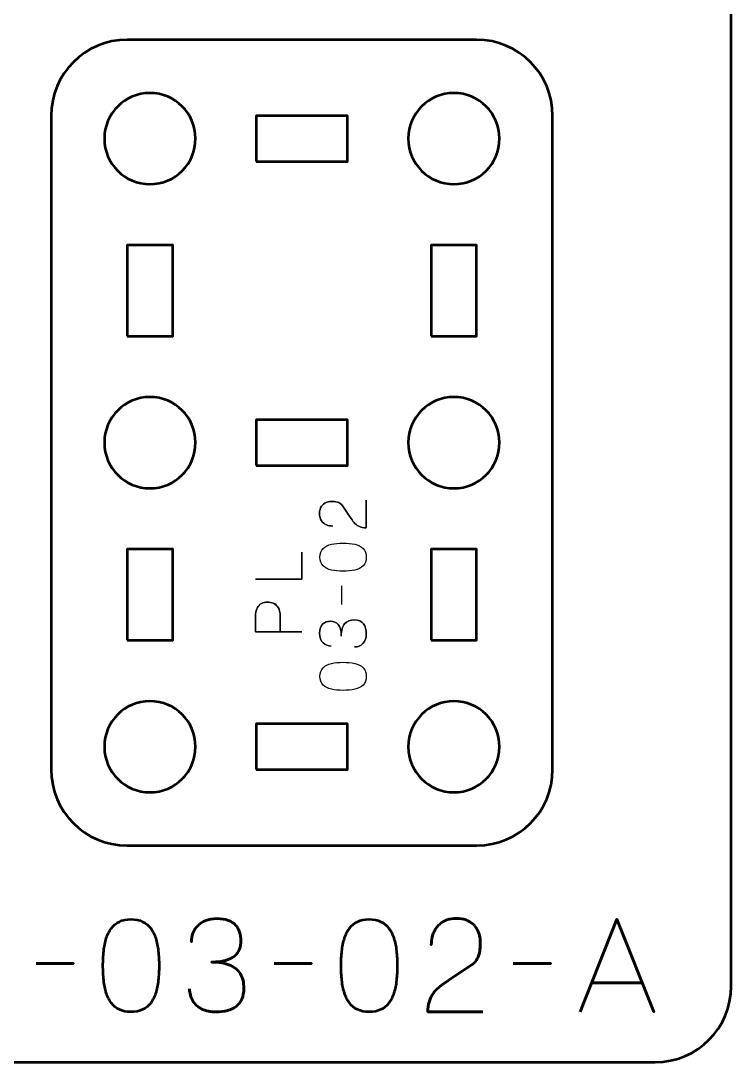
# Model space of a CAD drawing. Header units: centimetres. Extents: x -21 to 0, y -29.7 to 0.
# Drawn here: x -4.67 to 0, y -29.7 to -22.85 of the extents above; entities that cross this region are included whole.
import ezdxf

# ---------------------------------------------------------------- set-up
doc = ezdxf.new("R2010")
doc.units = ezdxf.units.CM
doc.header["$MEASUREMENT"] = 0
doc.layers.add('Layer 1', color=7, linetype='Continuous')

msp = doc.modelspace()

# ---------------------------------------------------------------- linework, layer by layer
at = {"layer": 'Layer 1', "color": 22, "lineweight": 53}
msp.add_open_spline([(-21, -29.19991), (-21, -29.19991), (-21, -0.49996), (-21, -0.49996), (-21, -0.49996), (-21, -0.22299), (-20.77691, 0), (-20.49991, 0), (-20.49991, 0), (-20.49991, 0), (-0.5001, 0), (-0.5001, 0), (-0.5001, 0), (-0.22296, 0), (0, -0.22299), (0, -0.49996), (0, -0.49996), (0, -0.49996), (0, -29.19991), (0, -29.19991), (0, -29.19991), (0, -29.47691), (-0.22296, -29.7), (-0.5001, -29.7), (-0.5001, -29.7), (-0.5001, -29.7), (-20.49991, -29.7), (-20.49991, -29.7), (-20.49991, -29.7), (-20.77691, -29.7), (-21, -29.47691), (-21, -29.19991)], degree=3, knots=[0, 0, 0, 0, 0.125, 0.125, 0.125, 0.125, 0.25, 0.25, 0.25, 0.25, 0.375, 0.375, 0.375, 0.375, 0.5, 0.5, 0.5, 0.5, 0.625, 0.625, 0.625, 0.625, 0.75, 0.75, 0.75, 0.75, 0.875, 0.875, 0.875, 0.875, 1, 1, 1, 1], dxfattribs=at)
at = {"layer": 'Layer 1', "color": 114, "lineweight": 53}
msp.add_open_spline([(-4.475, -27.77491), (-4.475, -27.77491), (-4.475, -23.47505), (-4.475, -23.47505), (-4.475, -23.47505), (-4.475, -23.19792), (-4.2519, -22.97496), (-3.9749, -22.97496), (-3.9749, -22.97496), (-3.9749, -22.97496), (-1.67498, -22.97496), (-1.67498, -22.97496), (-1.67498, -22.97496), (-1.39797, -22.97496), (-1.17502, -23.19792), (-1.17502, -23.47505), (-1.17502, -23.47505), (-1.17502, -23.47505), (-1.17502, -27.77491), (-1.17502, -27.77491), (-1.17502, -27.77491), (-1.17502, -28.05191), (-1.39797, -28.275), (-1.67498, -28.275), (-1.67498, -28.275), (-1.67498, -28.275), (-3.9749, -28.275), (-3.9749, -28.275), (-3.9749, -28.275), (-4.2519, -28.275), (-4.475, -28.05191), (-4.475, -27.77491)], degree=3, knots=[0, 0, 0, 0, 0.125, 0.125, 0.125, 0.125, 0.25, 0.25, 0.25, 0.25, 0.375, 0.375, 0.375, 0.375, 0.5, 0.5, 0.5, 0.5, 0.625, 0.625, 0.625, 0.625, 0.75, 0.75, 0.75, 0.75, 0.875, 0.875, 0.875, 0.875, 1, 1, 1, 1], dxfattribs=at)
at = {"layer": 'Layer 1', "lineweight": 53}
for points in [[(-3.82497, -23.32499), (-3.6592, -23.32499), (-3.52497, -23.45931), (-3.52497, -23.62498), (-3.52497, -23.62498), (-3.52497, -23.79061), (-3.6592, -23.92498), (-3.82497, -23.92498), (-3.82497, -23.92498), (-3.99063, -23.92498), (-4.12497, -23.79061), (-4.12497, -23.62498), (-4.12497, -23.62498), (-4.12497, -23.45931), (-3.99063, -23.32499), (-3.82497, -23.32499)], [(-1.82491, -23.32499), (-1.65928, -23.32499), (-1.5249, -23.45931), (-1.5249, -23.62498), (-1.5249, -23.62498), (-1.5249, -23.79061), (-1.65928, -23.92498), (-1.82491, -23.92498), (-1.82491, -23.92498), (-1.99068, -23.92498), (-2.12491, -23.79061), (-2.12491, -23.62498), (-2.12491, -23.62498), (-2.12491, -23.45931), (-1.99068, -23.32499), (-1.82491, -23.32499)], [(-3.12495, -23.77505), (-3.12495, -23.77505), (-3.12495, -23.47505), (-3.12495, -23.47505), (-3.12495, -23.47505), (-3.12495, -23.47505), (-2.52496, -23.47505), (-2.52496, -23.47505), (-2.52496, -23.47505), (-2.52496, -23.47505), (-2.52496, -23.77505), (-2.52496, -23.77505), (-2.52496, -23.77505), (-2.52496, -23.77505), (-3.12495, -23.77505), (-3.12495, -23.77505)], [(-3.9749, -24.925), (-3.9749, -24.925), (-3.9749, -24.325), (-3.9749, -24.325), (-3.9749, -24.325), (-3.9749, -24.325), (-3.6749, -24.325), (-3.6749, -24.325), (-3.6749, -24.325), (-3.6749, -24.325), (-3.6749, -24.925), (-3.6749, -24.925), (-3.6749, -24.925), (-3.6749, -24.925), (-3.9749, -24.925), (-3.9749, -24.925)], [(-1.97498, -24.925), (-1.97498, -24.925), (-1.97498, -24.325), (-1.97498, -24.325), (-1.97498, -24.325), (-1.97498, -24.325), (-1.67498, -24.325), (-1.67498, -24.325), (-1.67498, -24.325), (-1.67498, -24.325), (-1.67498, -24.925), (-1.67498, -24.925), (-1.67498, -24.925), (-1.67498, -24.925), (-1.97498, -24.925), (-1.97498, -24.925)], [(-3.82497, -25.32491), (-3.6592, -25.32491), (-3.52497, -25.45928), (-3.52497, -25.62491), (-3.52497, -25.62491), (-3.52497, -25.79068), (-3.6592, -25.92491), (-3.82497, -25.92491), (-3.82497, -25.92491), (-3.99063, -25.92491), (-4.12497, -25.79068), (-4.12497, -25.62491), (-4.12497, -25.62491), (-4.12497, -25.45928), (-3.99063, -25.32491), (-3.82497, -25.32491)], [(-1.82491, -25.32491), (-1.65928, -25.32491), (-1.5249, -25.45928), (-1.5249, -25.62491), (-1.5249, -25.62491), (-1.5249, -25.79068), (-1.65928, -25.92491), (-1.82491, -25.92491), (-1.82491, -25.92491), (-1.99068, -25.92491), (-2.12491, -25.79068), (-2.12491, -25.62491), (-2.12491, -25.62491), (-2.12491, -25.45928), (-1.99068, -25.32491), (-1.82491, -25.32491)], [(-3.12495, -25.77498), (-3.12495, -25.77498), (-3.12495, -25.47498), (-3.12495, -25.47498), (-3.12495, -25.47498), (-3.12495, -25.47498), (-2.52496, -25.47498), (-2.52496, -25.47498), (-2.52496, -25.47498), (-2.52496, -25.47498), (-2.52496, -25.77498), (-2.52496, -25.77498), (-2.52496, -25.77498), (-2.52496, -25.77498), (-3.12495, -25.77498), (-3.12495, -25.77498)], [(-3.9749, -26.92496), (-3.9749, -26.92496), (-3.9749, -26.32496), (-3.9749, -26.32496), (-3.9749, -26.32496), (-3.9749, -26.32496), (-3.6749, -26.32496), (-3.6749, -26.32496), (-3.6749, -26.32496), (-3.6749, -26.32496), (-3.6749, -26.92496), (-3.6749, -26.92496), (-3.6749, -26.92496), (-3.6749, -26.92496), (-3.9749, -26.92496), (-3.9749, -26.92496)], [(-1.97498, -26.92496), (-1.97498, -26.92496), (-1.97498, -26.32496), (-1.97498, -26.32496), (-1.97498, -26.32496), (-1.97498, -26.32496), (-1.67498, -26.32496), (-1.67498, -26.32496), (-1.67498, -26.32496), (-1.67498, -26.32496), (-1.67498, -26.92496), (-1.67498, -26.92496), (-1.67498, -26.92496), (-1.67498, -26.92496), (-1.97498, -26.92496), (-1.97498, -26.92496)], [(-3.82497, -27.32497), (-3.6592, -27.32497), (-3.52497, -27.4592), (-3.52497, -27.62498), (-3.52497, -27.62498), (-3.52497, -27.79064), (-3.6592, -27.92498), (-3.82497, -27.92498), (-3.82497, -27.92498), (-3.99063, -27.92498), (-4.12497, -27.79064), (-4.12497, -27.62498), (-4.12497, -27.62498), (-4.12497, -27.4592), (-3.99063, -27.32497), (-3.82497, -27.32497)], [(-1.82491, -27.32497), (-1.65928, -27.32497), (-1.5249, -27.4592), (-1.5249, -27.62498), (-1.5249, -27.62498), (-1.5249, -27.79064), (-1.65928, -27.92498), (-1.82491, -27.92498), (-1.82491, -27.92498), (-1.99068, -27.92498), (-2.12491, -27.79064), (-2.12491, -27.62498), (-2.12491, -27.62498), (-2.12491, -27.4592), (-1.99068, -27.32497), (-1.82491, -27.32497)], [(-3.12495, -27.77491), (-3.12495, -27.77491), (-3.12495, -27.4749), (-3.12495, -27.4749), (-3.12495, -27.4749), (-3.12495, -27.4749), (-2.52496, -27.4749), (-2.52496, -27.4749), (-2.52496, -27.4749), (-2.52496, -27.4749), (-2.52496, -27.77491), (-2.52496, -27.77491), (-2.52496, -27.77491), (-2.52496, -27.77491), (-3.12495, -27.77491), (-3.12495, -27.77491)]]:
    msp.add_open_spline(points, degree=3, knots=[0, 0, 0, 0, 0.25, 0.25, 0.25, 0.25, 0.5, 0.5, 0.5, 0.5, 0.75, 0.75, 0.75, 0.75, 1, 1, 1, 1], dxfattribs=at)
at = {"layer": 'Layer 1', "color": 40, "lineweight": 30}
for points, knots in [([(-2.40163, -26.00358), (-2.40163, -26.00358), (-2.40163, -26.18523), (-2.40163, -26.18523), (-2.40163, -26.18523), (-2.42188, -26.18466), (-2.43828, -26.18096), (-2.45109, -26.17419), (-2.45109, -26.17419), (-2.46375, -26.16759), (-2.47437, -26.15905), (-2.48291, -26.14857), (-2.48291, -26.14857), (-2.4912, -26.13824), (-2.49931, -26.12691), (-2.50704, -26.11453), (-2.50704, -26.11453), (-2.50704, -26.11453), (-2.55526, -26.04218), (-2.55526, -26.04218), (-2.55526, -26.04218), (-2.56574, -26.02785), (-2.57802, -26.01918), (-2.59177, -26.01614), (-2.59177, -26.01614), (-2.60557, -26.01325), (-2.61961, -26.01201), (-2.63411, -26.01254), (-2.63411, -26.01254), (-2.64388, -26.0124), (-2.65464, -26.01477), (-2.66635, -26.01946), (-2.66635, -26.01946), (-2.67778, -26.02426), (-2.68769, -26.03226), (-2.69623, -26.04355), (-2.69623, -26.04355), (-2.70452, -26.05498), (-2.70893, -26.07058), (-2.70932, -26.0904), (-2.70932, -26.0904), (-2.70893, -26.11055), (-2.70452, -26.12681), (-2.69609, -26.13891), (-2.69609, -26.13891), (-2.68755, -26.15119), (-2.67669, -26.16), (-2.66356, -26.16537), (-2.66356, -26.16537), (-2.65023, -26.17091), (-2.63644, -26.17352), (-2.62225, -26.17337), (-2.62225, -26.17337), (-2.63644, -26.17352), (-2.65023, -26.17091), (-2.66356, -26.16537), (-2.66356, -26.16537), (-2.67669, -26.16), (-2.68755, -26.15119), (-2.69609, -26.13891), (-2.69609, -26.13891), (-2.70452, -26.12681), (-2.70893, -26.11055), (-2.70932, -26.0904), (-2.70932, -26.0904), (-2.70893, -26.07058), (-2.70452, -26.05498), (-2.69623, -26.04355), (-2.69623, -26.04355), (-2.68769, -26.03226), (-2.67778, -26.02426), (-2.66635, -26.01946), (-2.66635, -26.01946), (-2.65464, -26.01477), (-2.64388, -26.0124), (-2.63411, -26.01254), (-2.63411, -26.01254), (-2.61961, -26.01201), (-2.60557, -26.01325), (-2.59177, -26.01614), (-2.59177, -26.01614), (-2.57802, -26.01918), (-2.56574, -26.02785), (-2.55526, -26.04218), (-2.55526, -26.04218), (-2.55526, -26.04218), (-2.50704, -26.11453), (-2.50704, -26.11453), (-2.50704, -26.11453), (-2.49931, -26.12691), (-2.4912, -26.13824), (-2.48291, -26.14857), (-2.48291, -26.14857), (-2.47437, -26.15905), (-2.46375, -26.16759), (-2.45109, -26.17419), (-2.45109, -26.17419), (-2.43828, -26.18096), (-2.42188, -26.18466), (-2.40163, -26.18523), (-2.40163, -26.18523), (-2.40163, -26.18523), (-2.40163, -26.00358), (-2.40163, -26.00358)], [0, 0, 0, 0, 0.0384615, 0.0384615, 0.0384615, 0.0384615, 0.0769231, 0.0769231, 0.0769231, 0.0769231, 0.1153846, 0.1153846, 0.1153846, 0.1153846, 0.1538462, 0.1538462, 0.1538462, 0.1538462, 0.1923077, 0.1923077, 0.1923077, 0.1923077, 0.2307692, 0.2307692, 0.2307692, 0.2307692, 0.2692308, 0.2692308, 0.2692308, 0.2692308, 0.3076923, 0.3076923, 0.3076923, 0.3076923, 0.3461538, 0.3461538, 0.3461538, 0.3461538, 0.3846154, 0.3846154, 0.3846154, 0.3846154, 0.4230769, 0.4230769, 0.4230769, 0.4230769, 0.4615385, 0.4615385, 0.4615385, 0.4615385, 0.5, 0.5, 0.5, 0.5, 0.5384615, 0.5384615, 0.5384615, 0.5384615, 0.5769231, 0.5769231, 0.5769231, 0.5769231, 0.6153846, 0.6153846, 0.6153846, 0.6153846, 0.6538462, 0.6538462, 0.6538462, 0.6538462, 0.6923077, 0.6923077, 0.6923077, 0.6923077, 0.7307692, 0.7307692, 0.7307692, 0.7307692, 0.7692308, 0.7692308, 0.7692308, 0.7692308, 0.8076923, 0.8076923, 0.8076923, 0.8076923, 0.8461538, 0.8461538, 0.8461538, 0.8461538, 0.8846154, 0.8846154, 0.8846154, 0.8846154, 0.9230769, 0.9230769, 0.9230769, 0.9230769, 0.9615385, 0.9615385, 0.9615385, 0.9615385, 1, 1, 1, 1]), ([(-2.40163, -26.37827), (-2.40187, -26.35375), (-2.40879, -26.33474), (-2.4223, -26.32122), (-2.4223, -26.32122), (-2.43578, -26.30785), (-2.45398, -26.29851), (-2.47698, -26.29325), (-2.47698, -26.29325), (-2.49988, -26.28817), (-2.52549, -26.28566), (-2.55403, -26.28595), (-2.55403, -26.28595), (-2.58214, -26.28566), (-2.60776, -26.28817), (-2.63079, -26.29325), (-2.63079, -26.29325), (-2.65351, -26.29851), (-2.67171, -26.30785), (-2.68551, -26.32122), (-2.68551, -26.32122), (-2.69898, -26.33474), (-2.70604, -26.35375), (-2.70643, -26.37827), (-2.70643, -26.37827), (-2.70604, -26.40296), (-2.69898, -26.42198), (-2.68551, -26.43535), (-2.68551, -26.43535), (-2.67171, -26.44882), (-2.65351, -26.45807), (-2.63079, -26.46318), (-2.63079, -26.46318), (-2.60776, -26.4684), (-2.58214, -26.47087), (-2.55403, -26.47048), (-2.55403, -26.47048), (-2.52549, -26.47087), (-2.49988, -26.4684), (-2.47698, -26.46318), (-2.47698, -26.46318), (-2.45398, -26.45807), (-2.43578, -26.44882), (-2.4223, -26.43535), (-2.4223, -26.43535), (-2.40879, -26.42198), (-2.40187, -26.40296), (-2.40163, -26.37827)], [0, 0, 0, 0, 0.0833333, 0.0833333, 0.0833333, 0.0833333, 0.1666667, 0.1666667, 0.1666667, 0.1666667, 0.25, 0.25, 0.25, 0.25, 0.3333333, 0.3333333, 0.3333333, 0.3333333, 0.4166667, 0.4166667, 0.4166667, 0.4166667, 0.5, 0.5, 0.5, 0.5, 0.5833333, 0.5833333, 0.5833333, 0.5833333, 0.6666667, 0.6666667, 0.6666667, 0.6666667, 0.75, 0.75, 0.75, 0.75, 0.8333333, 0.8333333, 0.8333333, 0.8333333, 0.9166667, 0.9166667, 0.9166667, 0.9166667, 1, 1, 1, 1]), ([(-2.40163, -26.37827), (-2.40187, -26.35375), (-2.40879, -26.33474), (-2.4223, -26.32122), (-2.4223, -26.32122), (-2.43578, -26.30785), (-2.45398, -26.29851), (-2.47698, -26.29325), (-2.47698, -26.29325), (-2.49988, -26.28817), (-2.52549, -26.28566), (-2.55403, -26.28595), (-2.55403, -26.28595), (-2.58214, -26.28566), (-2.60776, -26.28817), (-2.63079, -26.29325), (-2.63079, -26.29325), (-2.65351, -26.29851), (-2.67171, -26.30785), (-2.68551, -26.32122), (-2.68551, -26.32122), (-2.69898, -26.33474), (-2.70604, -26.35375), (-2.70643, -26.37827), (-2.70643, -26.37827), (-2.70604, -26.40296), (-2.69898, -26.42198), (-2.68551, -26.43535), (-2.68551, -26.43535), (-2.67171, -26.44882), (-2.65351, -26.45807), (-2.63079, -26.46318), (-2.63079, -26.46318), (-2.60776, -26.4684), (-2.58214, -26.47087), (-2.55403, -26.47048), (-2.55403, -26.47048), (-2.52549, -26.47087), (-2.49988, -26.4684), (-2.47698, -26.46318), (-2.47698, -26.46318), (-2.45398, -26.45807), (-2.43578, -26.44882), (-2.4223, -26.43535), (-2.4223, -26.43535), (-2.40879, -26.42198), (-2.40187, -26.40296), (-2.40163, -26.37827)], [0, 0, 0, 0, 0.0833333, 0.0833333, 0.0833333, 0.0833333, 0.1666667, 0.1666667, 0.1666667, 0.1666667, 0.25, 0.25, 0.25, 0.25, 0.3333333, 0.3333333, 0.3333333, 0.3333333, 0.4166667, 0.4166667, 0.4166667, 0.4166667, 0.5, 0.5, 0.5, 0.5, 0.5833333, 0.5833333, 0.5833333, 0.5833333, 0.6666667, 0.6666667, 0.6666667, 0.6666667, 0.75, 0.75, 0.75, 0.75, 0.8333333, 0.8333333, 0.8333333, 0.8333333, 0.9166667, 0.9166667, 0.9166667, 0.9166667, 1, 1, 1, 1]), ([(-2.82496, -26.34493), (-2.82496, -26.34493), (-2.82496, -26.52312), (-2.82496, -26.52312), (-2.82496, -26.52312), (-2.82496, -26.52312), (-3.13017, -26.52312), (-3.13017, -26.52312), (-3.13017, -26.52312), (-3.13017, -26.52312), (-2.82496, -26.52312), (-2.82496, -26.52312), (-2.82496, -26.52312), (-2.82496, -26.52312), (-2.82496, -26.34493), (-2.82496, -26.34493)], [0, 0, 0, 0, 0.25, 0.25, 0.25, 0.25, 0.5, 0.5, 0.5, 0.5, 0.75, 0.75, 0.75, 0.75, 1, 1, 1, 1]), ([(-2.82496, -26.86954), (-2.82496, -26.86954), (-3.13017, -26.86954), (-3.13017, -26.86954), (-3.13017, -26.86954), (-3.13017, -26.86954), (-3.13017, -26.77224), (-3.13017, -26.77224), (-3.13017, -26.77224), (-3.12989, -26.74663), (-3.12619, -26.72663), (-3.11903, -26.71244), (-3.11903, -26.71244), (-3.11172, -26.69855), (-3.1022, -26.68874), (-3.09035, -26.68309), (-3.09035, -26.68309), (-3.07849, -26.67759), (-3.06569, -26.67456), (-3.05189, -26.67399), (-3.05189, -26.67399), (-3.03785, -26.67332), (-3.02448, -26.67565), (-3.01182, -26.68115), (-3.01182, -26.68115), (-2.99912, -26.68669), (-2.98864, -26.69618), (-2.98053, -26.70941), (-2.98053, -26.70941), (-2.97238, -26.72292), (-2.96825, -26.74113), (-2.96797, -26.76427), (-2.96797, -26.76427), (-2.96797, -26.76427), (-2.96797, -26.86954), (-2.96797, -26.86954), (-2.96797, -26.86954), (-2.96797, -26.86954), (-2.96797, -26.76427), (-2.96797, -26.76427), (-2.96797, -26.76427), (-2.96825, -26.74151), (-2.97238, -26.72349), (-2.98053, -26.70998), (-2.98053, -26.70998), (-2.98864, -26.6966), (-2.99912, -26.68708), (-3.01182, -26.68144), (-3.01182, -26.68144), (-3.02448, -26.67593), (-3.03785, -26.67346), (-3.05189, -26.67399), (-3.05189, -26.67399), (-3.06569, -26.67456), (-3.07849, -26.67759), (-3.09035, -26.68323), (-3.09035, -26.68323), (-3.1022, -26.68902), (-3.11172, -26.69893), (-3.11903, -26.71287), (-3.11903, -26.71287), (-3.12619, -26.72705), (-3.12989, -26.74691), (-3.13017, -26.77224), (-3.13017, -26.77224), (-3.13017, -26.77224), (-3.13017, -26.86954), (-3.13017, -26.86954), (-3.13017, -26.86954), (-3.13017, -26.86954), (-2.82496, -26.86954), (-2.82496, -26.86954)], [0, 0, 0, 0, 0.0555556, 0.0555556, 0.0555556, 0.0555556, 0.1111111, 0.1111111, 0.1111111, 0.1111111, 0.1666667, 0.1666667, 0.1666667, 0.1666667, 0.2222222, 0.2222222, 0.2222222, 0.2222222, 0.2777778, 0.2777778, 0.2777778, 0.2777778, 0.3333333, 0.3333333, 0.3333333, 0.3333333, 0.3888889, 0.3888889, 0.3888889, 0.3888889, 0.4444444, 0.4444444, 0.4444444, 0.4444444, 0.5, 0.5, 0.5, 0.5, 0.5555556, 0.5555556, 0.5555556, 0.5555556, 0.6111111, 0.6111111, 0.6111111, 0.6111111, 0.6666667, 0.6666667, 0.6666667, 0.6666667, 0.7222222, 0.7222222, 0.7222222, 0.7222222, 0.7777778, 0.7777778, 0.7777778, 0.7777778, 0.8333333, 0.8333333, 0.8333333, 0.8333333, 0.8888889, 0.8888889, 0.8888889, 0.8888889, 0.9444444, 0.9444444, 0.9444444, 0.9444444, 1, 1, 1, 1]), ([(-2.47825, -26.96906), (-2.45521, -26.96906), (-2.43676, -26.96133), (-2.42297, -26.94588), (-2.42297, -26.94588), (-2.40893, -26.93074), (-2.40187, -26.90937), (-2.40163, -26.88181), (-2.40163, -26.88181), (-2.40149, -26.85451), (-2.40755, -26.83246), (-2.4198, -26.81581), (-2.4198, -26.81581), (-2.43221, -26.7994), (-2.45218, -26.79101), (-2.47987, -26.79044), (-2.47987, -26.79044), (-2.50785, -26.79044), (-2.52923, -26.79898), (-2.54383, -26.81623), (-2.54383, -26.81623), (-2.55844, -26.83359), (-2.56574, -26.86058), (-2.56588, -26.89712), (-2.56588, -26.89712), (-2.56602, -26.86114), (-2.57262, -26.83578), (-2.5856, -26.82117), (-2.5856, -26.82117), (-2.59855, -26.80671), (-2.61534, -26.79969), (-2.63615, -26.80011), (-2.63615, -26.80011), (-2.65683, -26.79997), (-2.6739, -26.8059), (-2.68755, -26.81775), (-2.68755, -26.81775), (-2.70092, -26.82985), (-2.70794, -26.8501), (-2.70851, -26.8785), (-2.70851, -26.8785), (-2.7078, -26.90718), (-2.70011, -26.92838), (-2.68537, -26.94231), (-2.68537, -26.94231), (-2.67062, -26.95636), (-2.65284, -26.96327), (-2.63189, -26.96313), (-2.63189, -26.96313), (-2.65284, -26.96327), (-2.67062, -26.95636), (-2.68537, -26.94231), (-2.68537, -26.94231), (-2.70011, -26.92838), (-2.7078, -26.90718), (-2.70851, -26.8785), (-2.70851, -26.8785), (-2.70794, -26.8501), (-2.70092, -26.82985), (-2.68755, -26.81775), (-2.68755, -26.81775), (-2.6739, -26.8059), (-2.65683, -26.79997), (-2.63615, -26.80011), (-2.63615, -26.80011), (-2.61534, -26.79969), (-2.59855, -26.80671), (-2.5856, -26.82117), (-2.5856, -26.82117), (-2.57262, -26.83578), (-2.56602, -26.86114), (-2.56588, -26.89712), (-2.56588, -26.89712), (-2.56574, -26.86058), (-2.55844, -26.83359), (-2.54383, -26.81623), (-2.54383, -26.81623), (-2.52923, -26.79898), (-2.50785, -26.79044), (-2.47987, -26.79044), (-2.47987, -26.79044), (-2.45218, -26.79101), (-2.43221, -26.7994), (-2.4198, -26.81581), (-2.4198, -26.81581), (-2.40755, -26.83246), (-2.40149, -26.85451), (-2.40163, -26.88181), (-2.40163, -26.88181), (-2.40187, -26.90937), (-2.40893, -26.93074), (-2.42297, -26.94588), (-2.42297, -26.94588), (-2.43676, -26.96133), (-2.45521, -26.96906), (-2.47825, -26.96906)], [0, 0, 0, 0, 0.0416667, 0.0416667, 0.0416667, 0.0416667, 0.0833333, 0.0833333, 0.0833333, 0.0833333, 0.125, 0.125, 0.125, 0.125, 0.1666667, 0.1666667, 0.1666667, 0.1666667, 0.2083333, 0.2083333, 0.2083333, 0.2083333, 0.25, 0.25, 0.25, 0.25, 0.2916667, 0.2916667, 0.2916667, 0.2916667, 0.3333333, 0.3333333, 0.3333333, 0.3333333, 0.375, 0.375, 0.375, 0.375, 0.4166667, 0.4166667, 0.4166667, 0.4166667, 0.4583333, 0.4583333, 0.4583333, 0.4583333, 0.5, 0.5, 0.5, 0.5, 0.5416667, 0.5416667, 0.5416667, 0.5416667, 0.5833333, 0.5833333, 0.5833333, 0.5833333, 0.625, 0.625, 0.625, 0.625, 0.6666667, 0.6666667, 0.6666667, 0.6666667, 0.7083333, 0.7083333, 0.7083333, 0.7083333, 0.75, 0.75, 0.75, 0.75, 0.7916667, 0.7916667, 0.7916667, 0.7916667, 0.8333333, 0.8333333, 0.8333333, 0.8333333, 0.875, 0.875, 0.875, 0.875, 0.9166667, 0.9166667, 0.9166667, 0.9166667, 0.9583333, 0.9583333, 0.9583333, 0.9583333, 1, 1, 1, 1]), ([(-2.40163, -27.1621), (-2.40187, -27.13758), (-2.40879, -27.11856), (-2.4223, -27.10505), (-2.4223, -27.10505), (-2.43578, -27.09168), (-2.45398, -27.08233), (-2.47698, -27.07708), (-2.47698, -27.07708), (-2.49988, -27.072), (-2.52549, -27.06949), (-2.55403, -27.06977), (-2.55403, -27.06977), (-2.58214, -27.06949), (-2.60776, -27.072), (-2.63079, -27.07708), (-2.63079, -27.07708), (-2.65351, -27.08233), (-2.67171, -27.09168), (-2.68551, -27.10505), (-2.68551, -27.10505), (-2.69898, -27.11856), (-2.70604, -27.13758), (-2.70643, -27.1621), (-2.70643, -27.1621), (-2.70604, -27.18675), (-2.69898, -27.2058), (-2.68551, -27.21914), (-2.68551, -27.21914), (-2.67171, -27.23265), (-2.65351, -27.24189), (-2.63079, -27.24697), (-2.63079, -27.24697), (-2.60776, -27.25223), (-2.58214, -27.2547), (-2.55403, -27.25431), (-2.55403, -27.25431), (-2.52549, -27.2547), (-2.49988, -27.25223), (-2.47698, -27.24697), (-2.47698, -27.24697), (-2.45398, -27.24189), (-2.43578, -27.23265), (-2.4223, -27.21914), (-2.4223, -27.21914), (-2.40879, -27.2058), (-2.40187, -27.18675), (-2.40163, -27.1621)], [0, 0, 0, 0, 0.0833333, 0.0833333, 0.0833333, 0.0833333, 0.1666667, 0.1666667, 0.1666667, 0.1666667, 0.25, 0.25, 0.25, 0.25, 0.3333333, 0.3333333, 0.3333333, 0.3333333, 0.4166667, 0.4166667, 0.4166667, 0.4166667, 0.5, 0.5, 0.5, 0.5, 0.5833333, 0.5833333, 0.5833333, 0.5833333, 0.6666667, 0.6666667, 0.6666667, 0.6666667, 0.75, 0.75, 0.75, 0.75, 0.8333333, 0.8333333, 0.8333333, 0.8333333, 0.9166667, 0.9166667, 0.9166667, 0.9166667, 1, 1, 1, 1]), ([(-2.40163, -27.1621), (-2.40187, -27.13758), (-2.40879, -27.11856), (-2.4223, -27.10505), (-2.4223, -27.10505), (-2.43578, -27.09168), (-2.45398, -27.08233), (-2.47698, -27.07708), (-2.47698, -27.07708), (-2.49988, -27.072), (-2.52549, -27.06949), (-2.55403, -27.06977), (-2.55403, -27.06977), (-2.58214, -27.06949), (-2.60776, -27.072), (-2.63079, -27.07708), (-2.63079, -27.07708), (-2.65351, -27.08233), (-2.67171, -27.09168), (-2.68551, -27.10505), (-2.68551, -27.10505), (-2.69898, -27.11856), (-2.70604, -27.13758), (-2.70643, -27.1621), (-2.70643, -27.1621), (-2.70604, -27.18675), (-2.69898, -27.2058), (-2.68551, -27.21914), (-2.68551, -27.21914), (-2.67171, -27.23265), (-2.65351, -27.24189), (-2.63079, -27.24697), (-2.63079, -27.24697), (-2.60776, -27.25223), (-2.58214, -27.2547), (-2.55403, -27.25431), (-2.55403, -27.25431), (-2.52549, -27.2547), (-2.49988, -27.25223), (-2.47698, -27.24697), (-2.47698, -27.24697), (-2.45398, -27.24189), (-2.43578, -27.23265), (-2.4223, -27.21914), (-2.4223, -27.21914), (-2.40879, -27.2058), (-2.40187, -27.18675), (-2.40163, -27.1621)], [0, 0, 0, 0, 0.0833333, 0.0833333, 0.0833333, 0.0833333, 0.1666667, 0.1666667, 0.1666667, 0.1666667, 0.25, 0.25, 0.25, 0.25, 0.3333333, 0.3333333, 0.3333333, 0.3333333, 0.4166667, 0.4166667, 0.4166667, 0.4166667, 0.5, 0.5, 0.5, 0.5, 0.5833333, 0.5833333, 0.5833333, 0.5833333, 0.6666667, 0.6666667, 0.6666667, 0.6666667, 0.75, 0.75, 0.75, 0.75, 0.8333333, 0.8333333, 0.8333333, 0.8333333, 0.9166667, 0.9166667, 0.9166667, 0.9166667, 1, 1, 1, 1])]:
    msp.add_open_spline(points, degree=3, knots=knots, dxfattribs=at)
msp.add_open_spline([(-2.56119, -26.6904), (-2.56119, -26.6904), (-2.56119, -26.56722), (-2.56119, -26.56722)], degree=3, dxfattribs=at)
at = {"layer": 'Layer 1', "color": 30, "lineweight": 53}
for points, knots in [([(-3.94952, -29.36988), (-3.91988, -29.36974), (-3.89434, -29.36452), (-3.87303, -29.35436), (-3.87303, -29.35436), (-3.85187, -29.3442), (-3.83423, -29.32966), (-3.82012, -29.31118), (-3.82012, -29.31118), (-3.80615, -29.29255), (-3.79514, -29.27054), (-3.78695, -29.24514), (-3.78695, -29.24514), (-3.77891, -29.21974), (-3.77313, -29.19194), (-3.76988, -29.16146), (-3.76988, -29.16146), (-3.76649, -29.13098), (-3.7648, -29.09895), (-3.76494, -29.06508), (-3.76494, -29.06508), (-3.7648, -29.03135), (-3.76649, -28.99932), (-3.76988, -28.96898), (-3.76988, -28.96898), (-3.77313, -28.93864), (-3.77891, -28.9107), (-3.78695, -28.8853), (-3.78695, -28.8853), (-3.79514, -28.86004), (-3.80615, -28.83803), (-3.82012, -28.81926), (-3.82012, -28.81926), (-3.83423, -28.80064), (-3.85187, -28.7861), (-3.87303, -28.77594), (-3.87303, -28.77594), (-3.89434, -28.76564), (-3.91988, -28.76042), (-3.94952, -28.76028), (-3.94952, -28.76028), (-3.97915, -28.76042), (-4.00469, -28.76564), (-4.026, -28.77594), (-4.026, -28.77594), (-4.04716, -28.7861), (-4.0648, -28.80064), (-4.07891, -28.81926), (-4.07891, -28.81926), (-4.09289, -28.83803), (-4.10389, -28.86004), (-4.11208, -28.8853), (-4.11208, -28.8853), (-4.12012, -28.9107), (-4.12591, -28.93864), (-4.12915, -28.96898), (-4.12915, -28.96898), (-4.13254, -28.99932), (-4.13423, -29.03135), (-4.13409, -29.06508), (-4.13409, -29.06508), (-4.13423, -29.09895), (-4.13254, -29.13098), (-4.12915, -29.16146), (-4.12915, -29.16146), (-4.12591, -29.19194), (-4.12012, -29.21974), (-4.11208, -29.24514), (-4.11208, -29.24514), (-4.10389, -29.27054), (-4.09289, -29.29255), (-4.07891, -29.31118), (-4.07891, -29.31118), (-4.0648, -29.32966), (-4.04716, -29.3442), (-4.026, -29.35436), (-4.026, -29.35436), (-4.00469, -29.36452), (-3.97915, -29.36974), (-3.94952, -29.36988)], [0, 0, 0, 0, 0.05, 0.05, 0.05, 0.05, 0.1, 0.1, 0.1, 0.1, 0.15, 0.15, 0.15, 0.15, 0.2, 0.2, 0.2, 0.2, 0.25, 0.25, 0.25, 0.25, 0.3, 0.3, 0.3, 0.3, 0.35, 0.35, 0.35, 0.35, 0.4, 0.4, 0.4, 0.4, 0.45, 0.45, 0.45, 0.45, 0.5, 0.5, 0.5, 0.5, 0.55, 0.55, 0.55, 0.55, 0.6, 0.6, 0.6, 0.6, 0.65, 0.65, 0.65, 0.65, 0.7, 0.7, 0.7, 0.7, 0.75, 0.75, 0.75, 0.75, 0.8, 0.8, 0.8, 0.8, 0.85, 0.85, 0.85, 0.85, 0.9, 0.9, 0.9, 0.9, 0.95, 0.95, 0.95, 0.95, 1, 1, 1, 1]), ([(-3.94952, -29.36988), (-3.91988, -29.36974), (-3.89434, -29.36452), (-3.87303, -29.35436), (-3.87303, -29.35436), (-3.85187, -29.3442), (-3.83423, -29.32966), (-3.82012, -29.31118), (-3.82012, -29.31118), (-3.80615, -29.29255), (-3.79514, -29.27054), (-3.78695, -29.24514), (-3.78695, -29.24514), (-3.77891, -29.21974), (-3.77313, -29.19194), (-3.76988, -29.16146), (-3.76988, -29.16146), (-3.76649, -29.13098), (-3.7648, -29.09895), (-3.76494, -29.06508), (-3.76494, -29.06508), (-3.7648, -29.03135), (-3.76649, -28.99932), (-3.76988, -28.96898), (-3.76988, -28.96898), (-3.77313, -28.93864), (-3.77891, -28.9107), (-3.78695, -28.8853), (-3.78695, -28.8853), (-3.79514, -28.86004), (-3.80615, -28.83803), (-3.82012, -28.81926), (-3.82012, -28.81926), (-3.83423, -28.80064), (-3.85187, -28.7861), (-3.87303, -28.77594), (-3.87303, -28.77594), (-3.89434, -28.76564), (-3.91988, -28.76042), (-3.94952, -28.76028), (-3.94952, -28.76028), (-3.97915, -28.76042), (-4.00469, -28.76564), (-4.026, -28.77594), (-4.026, -28.77594), (-4.04716, -28.7861), (-4.0648, -28.80064), (-4.07891, -28.81926), (-4.07891, -28.81926), (-4.09289, -28.83803), (-4.10389, -28.86004), (-4.11208, -28.8853), (-4.11208, -28.8853), (-4.12012, -28.9107), (-4.12591, -28.93864), (-4.12915, -28.96898), (-4.12915, -28.96898), (-4.13254, -28.99932), (-4.13423, -29.03135), (-4.13409, -29.06508), (-4.13409, -29.06508), (-4.13423, -29.09895), (-4.13254, -29.13098), (-4.12915, -29.16146), (-4.12915, -29.16146), (-4.12591, -29.19194), (-4.12012, -29.21974), (-4.11208, -29.24514), (-4.11208, -29.24514), (-4.10389, -29.27054), (-4.09289, -29.29255), (-4.07891, -29.31118), (-4.07891, -29.31118), (-4.0648, -29.32966), (-4.04716, -29.3442), (-4.026, -29.35436), (-4.026, -29.35436), (-4.00469, -29.36452), (-3.97915, -29.36974), (-3.94952, -29.36988)], [0, 0, 0, 0, 0.05, 0.05, 0.05, 0.05, 0.1, 0.1, 0.1, 0.1, 0.15, 0.15, 0.15, 0.15, 0.2, 0.2, 0.2, 0.2, 0.25, 0.25, 0.25, 0.25, 0.3, 0.3, 0.3, 0.3, 0.35, 0.35, 0.35, 0.35, 0.4, 0.4, 0.4, 0.4, 0.45, 0.45, 0.45, 0.45, 0.5, 0.5, 0.5, 0.5, 0.55, 0.55, 0.55, 0.55, 0.6, 0.6, 0.6, 0.6, 0.65, 0.65, 0.65, 0.65, 0.7, 0.7, 0.7, 0.7, 0.75, 0.75, 0.75, 0.75, 0.8, 0.8, 0.8, 0.8, 0.85, 0.85, 0.85, 0.85, 0.9, 0.9, 0.9, 0.9, 0.95, 0.95, 0.95, 0.95, 1, 1, 1, 1]), ([(-3.56428, -29.21663), (-3.56414, -29.24711), (-3.55708, -29.27364), (-3.54311, -29.29664), (-3.54311, -29.29664), (-3.52914, -29.3195), (-3.50925, -29.33742), (-3.48328, -29.35027), (-3.48328, -29.35027), (-3.45732, -29.36311), (-3.42613, -29.3696), (-3.38987, -29.36988), (-3.38987, -29.36988), (-3.36263, -29.36988), (-3.33794, -29.36706), (-3.3155, -29.36113), (-3.3155, -29.36113), (-3.2932, -29.3552), (-3.27401, -29.34603), (-3.25779, -29.33347), (-3.25779, -29.33347), (-3.24156, -29.32091), (-3.22914, -29.30469), (-3.22025, -29.28493), (-3.22025, -29.28493), (-3.2115, -29.26503), (-3.20713, -29.24119), (-3.20698, -29.21325), (-3.20698, -29.21325), (-3.20684, -29.17599), (-3.21446, -29.14452), (-3.22956, -29.11898), (-3.22956, -29.11898), (-3.24466, -29.09344), (-3.26809, -29.07425), (-3.29955, -29.06113), (-3.29955, -29.06113), (-3.33102, -29.048), (-3.37138, -29.04137), (-3.42035, -29.04137), (-3.42035, -29.04137), (-3.3838, -29.04151), (-3.35318, -29.03813), (-3.3282, -29.03121), (-3.3282, -29.03121), (-3.30336, -29.0243), (-3.28347, -29.01456), (-3.26851, -29.00186), (-3.26851, -29.00186), (-3.25355, -28.9893), (-3.24269, -28.97434), (-3.2362, -28.95713), (-3.2362, -28.95713), (-3.22956, -28.94005), (-3.22632, -28.92129), (-3.22646, -28.90082), (-3.22646, -28.90082), (-3.22632, -28.88036), (-3.22914, -28.86145), (-3.23478, -28.84396), (-3.23478, -28.84396), (-3.24029, -28.82646), (-3.24932, -28.81108), (-3.2616, -28.79795), (-3.2616, -28.79795), (-3.27387, -28.78483), (-3.2901, -28.77453), (-3.31, -28.76719), (-3.31, -28.76719), (-3.33003, -28.75985), (-3.35445, -28.75619), (-3.38309, -28.75604), (-3.38309, -28.75604), (-3.4116, -28.75619), (-3.43657, -28.76042), (-3.45774, -28.7686), (-3.45774, -28.7686), (-3.47905, -28.77679), (-3.49655, -28.78794), (-3.51066, -28.80219), (-3.51066, -28.80219), (-3.52463, -28.81644), (-3.53507, -28.83267), (-3.54198, -28.85101), (-3.54198, -28.85101), (-3.54904, -28.86936), (-3.55243, -28.88883), (-3.55243, -28.90929), (-3.55243, -28.90929), (-3.55243, -28.88883), (-3.54904, -28.86936), (-3.54198, -28.85101), (-3.54198, -28.85101), (-3.53507, -28.83267), (-3.52463, -28.81644), (-3.51066, -28.80219), (-3.51066, -28.80219), (-3.49655, -28.78794), (-3.47905, -28.77679), (-3.45774, -28.7686), (-3.45774, -28.7686), (-3.43657, -28.76042), (-3.4116, -28.75619), (-3.38309, -28.75604), (-3.38309, -28.75604), (-3.35445, -28.75619), (-3.33003, -28.75985), (-3.31, -28.76719), (-3.31, -28.76719), (-3.2901, -28.77453), (-3.27387, -28.78483), (-3.2616, -28.79795), (-3.2616, -28.79795), (-3.24932, -28.81108), (-3.24029, -28.82646), (-3.23478, -28.84396), (-3.23478, -28.84396), (-3.22914, -28.86145), (-3.22632, -28.88036), (-3.22646, -28.90082), (-3.22646, -28.90082), (-3.22632, -28.92129), (-3.22956, -28.94005), (-3.2362, -28.95713), (-3.2362, -28.95713), (-3.24269, -28.97434), (-3.25355, -28.9893), (-3.26851, -29.00186), (-3.26851, -29.00186), (-3.28347, -29.01456), (-3.30336, -29.0243), (-3.3282, -29.03121), (-3.3282, -29.03121), (-3.35318, -29.03813), (-3.3838, -29.04151), (-3.42035, -29.04137), (-3.42035, -29.04137), (-3.37138, -29.04137), (-3.33102, -29.048), (-3.29955, -29.06113), (-3.29955, -29.06113), (-3.26809, -29.07425), (-3.24466, -29.09344), (-3.22956, -29.11898), (-3.22956, -29.11898), (-3.21446, -29.14452), (-3.20684, -29.17599), (-3.20698, -29.21325), (-3.20698, -29.21325), (-3.20713, -29.24119), (-3.2115, -29.26503), (-3.22025, -29.28493), (-3.22025, -29.28493), (-3.22914, -29.30469), (-3.24156, -29.32091), (-3.25779, -29.33347), (-3.25779, -29.33347), (-3.27401, -29.34603), (-3.2932, -29.3552), (-3.3155, -29.36113), (-3.3155, -29.36113), (-3.33794, -29.36706), (-3.36263, -29.36988), (-3.38987, -29.36988), (-3.38987, -29.36988), (-3.42613, -29.3696), (-3.45732, -29.36311), (-3.48328, -29.35027), (-3.48328, -29.35027), (-3.50925, -29.33742), (-3.52914, -29.3195), (-3.54311, -29.29664), (-3.54311, -29.29664), (-3.55708, -29.27364), (-3.56414, -29.24711), (-3.56428, -29.21663)], [0, 0, 0, 0, 0.0227273, 0.0227273, 0.0227273, 0.0227273, 0.0454545, 0.0454545, 0.0454545, 0.0454545, 0.0681818, 0.0681818, 0.0681818, 0.0681818, 0.0909091, 0.0909091, 0.0909091, 0.0909091, 0.1136364, 0.1136364, 0.1136364, 0.1136364, 0.1363636, 0.1363636, 0.1363636, 0.1363636, 0.1590909, 0.1590909, 0.1590909, 0.1590909, 0.1818182, 0.1818182, 0.1818182, 0.1818182, 0.2045455, 0.2045455, 0.2045455, 0.2045455, 0.2272727, 0.2272727, 0.2272727, 0.2272727, 0.25, 0.25, 0.25, 0.25, 0.2727273, 0.2727273, 0.2727273, 0.2727273, 0.2954545, 0.2954545, 0.2954545, 0.2954545, 0.3181818, 0.3181818, 0.3181818, 0.3181818, 0.3409091, 0.3409091, 0.3409091, 0.3409091, 0.3636364, 0.3636364, 0.3636364, 0.3636364, 0.3863636, 0.3863636, 0.3863636, 0.3863636, 0.4090909, 0.4090909, 0.4090909, 0.4090909, 0.4318182, 0.4318182, 0.4318182, 0.4318182, 0.4545455, 0.4545455, 0.4545455, 0.4545455, 0.4772727, 0.4772727, 0.4772727, 0.4772727, 0.5, 0.5, 0.5, 0.5, 0.5227273, 0.5227273, 0.5227273, 0.5227273, 0.5454545, 0.5454545, 0.5454545, 0.5454545, 0.5681818, 0.5681818, 0.5681818, 0.5681818, 0.5909091, 0.5909091, 0.5909091, 0.5909091, 0.6136364, 0.6136364, 0.6136364, 0.6136364, 0.6363636, 0.6363636, 0.6363636, 0.6363636, 0.6590909, 0.6590909, 0.6590909, 0.6590909, 0.6818182, 0.6818182, 0.6818182, 0.6818182, 0.7045455, 0.7045455, 0.7045455, 0.7045455, 0.7272727, 0.7272727, 0.7272727, 0.7272727, 0.75, 0.75, 0.75, 0.75, 0.7727273, 0.7727273, 0.7727273, 0.7727273, 0.7954545, 0.7954545, 0.7954545, 0.7954545, 0.8181818, 0.8181818, 0.8181818, 0.8181818, 0.8409091, 0.8409091, 0.8409091, 0.8409091, 0.8636364, 0.8636364, 0.8636364, 0.8636364, 0.8863636, 0.8863636, 0.8863636, 0.8863636, 0.9090909, 0.9090909, 0.9090909, 0.9090909, 0.9318182, 0.9318182, 0.9318182, 0.9318182, 0.9545455, 0.9545455, 0.9545455, 0.9545455, 0.9772727, 0.9772727, 0.9772727, 0.9772727, 1, 1, 1, 1]), ([(-2.38233, -29.36988), (-2.35269, -29.36974), (-2.32715, -29.36452), (-2.30584, -29.35436), (-2.30584, -29.35436), (-2.28468, -29.3442), (-2.26704, -29.32966), (-2.25293, -29.31118), (-2.25293, -29.31118), (-2.23896, -29.29255), (-2.22795, -29.27054), (-2.21976, -29.24514), (-2.21976, -29.24514), (-2.21172, -29.21974), (-2.20594, -29.19194), (-2.20269, -29.16146), (-2.20269, -29.16146), (-2.1993, -29.13098), (-2.19761, -29.09895), (-2.19775, -29.06508), (-2.19775, -29.06508), (-2.19761, -29.03135), (-2.1993, -28.99932), (-2.20269, -28.96898), (-2.20269, -28.96898), (-2.20594, -28.93864), (-2.21172, -28.9107), (-2.21976, -28.8853), (-2.21976, -28.8853), (-2.22795, -28.86004), (-2.23896, -28.83803), (-2.25293, -28.81926), (-2.25293, -28.81926), (-2.26704, -28.80064), (-2.28468, -28.7861), (-2.30584, -28.77594), (-2.30584, -28.77594), (-2.32715, -28.76564), (-2.35269, -28.76042), (-2.38233, -28.76028), (-2.38233, -28.76028), (-2.41196, -28.76042), (-2.4375, -28.76564), (-2.45881, -28.77594), (-2.45881, -28.77594), (-2.47997, -28.7861), (-2.49761, -28.80064), (-2.51172, -28.81926), (-2.51172, -28.81926), (-2.5257, -28.83803), (-2.5367, -28.86004), (-2.54489, -28.8853), (-2.54489, -28.8853), (-2.55293, -28.9107), (-2.55872, -28.93864), (-2.56196, -28.96898), (-2.56196, -28.96898), (-2.56535, -28.99932), (-2.56704, -29.03135), (-2.5669, -29.06508), (-2.5669, -29.06508), (-2.56704, -29.09895), (-2.56535, -29.13098), (-2.56196, -29.16146), (-2.56196, -29.16146), (-2.55872, -29.19194), (-2.55293, -29.21974), (-2.54489, -29.24514), (-2.54489, -29.24514), (-2.5367, -29.27054), (-2.5257, -29.29255), (-2.51172, -29.31118), (-2.51172, -29.31118), (-2.49761, -29.32966), (-2.47997, -29.3442), (-2.45881, -29.35436), (-2.45881, -29.35436), (-2.4375, -29.36452), (-2.41196, -29.36974), (-2.38233, -29.36988)], [0, 0, 0, 0, 0.05, 0.05, 0.05, 0.05, 0.1, 0.1, 0.1, 0.1, 0.15, 0.15, 0.15, 0.15, 0.2, 0.2, 0.2, 0.2, 0.25, 0.25, 0.25, 0.25, 0.3, 0.3, 0.3, 0.3, 0.35, 0.35, 0.35, 0.35, 0.4, 0.4, 0.4, 0.4, 0.45, 0.45, 0.45, 0.45, 0.5, 0.5, 0.5, 0.5, 0.55, 0.55, 0.55, 0.55, 0.6, 0.6, 0.6, 0.6, 0.65, 0.65, 0.65, 0.65, 0.7, 0.7, 0.7, 0.7, 0.75, 0.75, 0.75, 0.75, 0.8, 0.8, 0.8, 0.8, 0.85, 0.85, 0.85, 0.85, 0.9, 0.9, 0.9, 0.9, 0.95, 0.95, 0.95, 0.95, 1, 1, 1, 1]), ([(-2.38233, -29.36988), (-2.35269, -29.36974), (-2.32715, -29.36452), (-2.30584, -29.35436), (-2.30584, -29.35436), (-2.28468, -29.3442), (-2.26704, -29.32966), (-2.25293, -29.31118), (-2.25293, -29.31118), (-2.23896, -29.29255), (-2.22795, -29.27054), (-2.21976, -29.24514), (-2.21976, -29.24514), (-2.21172, -29.21974), (-2.20594, -29.19194), (-2.20269, -29.16146), (-2.20269, -29.16146), (-2.1993, -29.13098), (-2.19761, -29.09895), (-2.19775, -29.06508), (-2.19775, -29.06508), (-2.19761, -29.03135), (-2.1993, -28.99932), (-2.20269, -28.96898), (-2.20269, -28.96898), (-2.20594, -28.93864), (-2.21172, -28.9107), (-2.21976, -28.8853), (-2.21976, -28.8853), (-2.22795, -28.86004), (-2.23896, -28.83803), (-2.25293, -28.81926), (-2.25293, -28.81926), (-2.26704, -28.80064), (-2.28468, -28.7861), (-2.30584, -28.77594), (-2.30584, -28.77594), (-2.32715, -28.76564), (-2.35269, -28.76042), (-2.38233, -28.76028), (-2.38233, -28.76028), (-2.41196, -28.76042), (-2.4375, -28.76564), (-2.45881, -28.77594), (-2.45881, -28.77594), (-2.47997, -28.7861), (-2.49761, -28.80064), (-2.51172, -28.81926), (-2.51172, -28.81926), (-2.5257, -28.83803), (-2.5367, -28.86004), (-2.54489, -28.8853), (-2.54489, -28.8853), (-2.55293, -28.9107), (-2.55872, -28.93864), (-2.56196, -28.96898), (-2.56196, -28.96898), (-2.56535, -28.99932), (-2.56704, -29.03135), (-2.5669, -29.06508), (-2.5669, -29.06508), (-2.56704, -29.09895), (-2.56535, -29.13098), (-2.56196, -29.16146), (-2.56196, -29.16146), (-2.55872, -29.19194), (-2.55293, -29.21974), (-2.54489, -29.24514), (-2.54489, -29.24514), (-2.5367, -29.27054), (-2.5257, -29.29255), (-2.51172, -29.31118), (-2.51172, -29.31118), (-2.49761, -29.32966), (-2.47997, -29.3442), (-2.45881, -29.35436), (-2.45881, -29.35436), (-2.4375, -29.36452), (-2.41196, -29.36974), (-2.38233, -29.36988)], [0, 0, 0, 0, 0.05, 0.05, 0.05, 0.05, 0.1, 0.1, 0.1, 0.1, 0.15, 0.15, 0.15, 0.15, 0.2, 0.2, 0.2, 0.2, 0.25, 0.25, 0.25, 0.25, 0.3, 0.3, 0.3, 0.3, 0.35, 0.35, 0.35, 0.35, 0.4, 0.4, 0.4, 0.4, 0.45, 0.45, 0.45, 0.45, 0.5, 0.5, 0.5, 0.5, 0.55, 0.55, 0.55, 0.55, 0.6, 0.6, 0.6, 0.6, 0.65, 0.65, 0.65, 0.65, 0.7, 0.7, 0.7, 0.7, 0.75, 0.75, 0.75, 0.75, 0.8, 0.8, 0.8, 0.8, 0.85, 0.85, 0.85, 0.85, 0.9, 0.9, 0.9, 0.9, 0.95, 0.95, 0.95, 0.95, 1, 1, 1, 1]), ([(-1.63387, -29.36988), (-1.63387, -29.36988), (-1.99709, -29.36988), (-1.99709, -29.36988), (-1.99709, -29.36988), (-1.99638, -29.34533), (-1.99328, -29.3236), (-1.98806, -29.30497), (-1.98806, -29.30497), (-1.9827, -29.28634), (-1.9755, -29.26997), (-1.96661, -29.25586), (-1.96661, -29.25586), (-1.95758, -29.24175), (-1.94728, -29.22919), (-1.93556, -29.21818), (-1.93556, -29.21818), (-1.92385, -29.20704), (-1.91129, -29.19688), (-1.89775, -29.18728), (-1.89775, -29.18728), (-1.8842, -29.17783), (-1.87023, -29.16837), (-1.8557, -29.15906), (-1.8557, -29.15906), (-1.8557, -29.15906), (-1.71092, -29.06254), (-1.71092, -29.06254), (-1.71092, -29.06254), (-1.6961, -29.0521), (-1.68453, -29.04067), (-1.67634, -29.02839), (-1.67634, -29.02839), (-1.66802, -29.01611), (-1.66223, -29.00313), (-1.6587, -28.98944), (-1.6587, -28.98944), (-1.65532, -28.9759), (-1.6532, -28.96193), (-1.65249, -28.94782), (-1.65249, -28.94782), (-1.65179, -28.93356), (-1.65151, -28.91931), (-1.65165, -28.90506), (-1.65165, -28.90506), (-1.65165, -28.89335), (-1.6532, -28.88079), (-1.6563, -28.86724), (-1.6563, -28.86724), (-1.65955, -28.85383), (-1.66463, -28.84043), (-1.67183, -28.82716), (-1.67183, -28.82716), (-1.67902, -28.8139), (-1.68862, -28.80176), (-1.70061, -28.79076), (-1.70061, -28.79076), (-1.71261, -28.77989), (-1.72743, -28.77114), (-1.74506, -28.76451), (-1.74506, -28.76451), (-1.7627, -28.75788), (-1.78345, -28.75449), (-1.80744, -28.75435), (-1.80744, -28.75435), (-1.83157, -28.75449), (-1.85287, -28.75788), (-1.87122, -28.76437), (-1.87122, -28.76437), (-1.88956, -28.77086), (-1.90523, -28.77989), (-1.91821, -28.79132), (-1.91821, -28.79132), (-1.93119, -28.80275), (-1.94163, -28.81602), (-1.94982, -28.83083), (-1.94982, -28.83083), (-1.958, -28.84565), (-1.96393, -28.86145), (-1.96774, -28.87811), (-1.96774, -28.87811), (-1.97155, -28.89476), (-1.97338, -28.91169), (-1.97338, -28.92876), (-1.97338, -28.92876), (-1.97338, -28.91169), (-1.97155, -28.89476), (-1.96774, -28.87811), (-1.96774, -28.87811), (-1.96393, -28.86145), (-1.958, -28.84565), (-1.94982, -28.83083), (-1.94982, -28.83083), (-1.94163, -28.81602), (-1.93119, -28.80275), (-1.91821, -28.79132), (-1.91821, -28.79132), (-1.90523, -28.77989), (-1.88956, -28.77086), (-1.87122, -28.76437), (-1.87122, -28.76437), (-1.85287, -28.75788), (-1.83157, -28.75449), (-1.80744, -28.75435), (-1.80744, -28.75435), (-1.78345, -28.75449), (-1.7627, -28.75788), (-1.74506, -28.76451), (-1.74506, -28.76451), (-1.72743, -28.77114), (-1.71261, -28.77989), (-1.70061, -28.79076), (-1.70061, -28.79076), (-1.68862, -28.80176), (-1.67902, -28.8139), (-1.67183, -28.82716), (-1.67183, -28.82716), (-1.66463, -28.84043), (-1.65955, -28.85383), (-1.6563, -28.86724), (-1.6563, -28.86724), (-1.6532, -28.88079), (-1.65165, -28.89335), (-1.65165, -28.90506), (-1.65165, -28.90506), (-1.65151, -28.91931), (-1.65179, -28.93356), (-1.65249, -28.94782), (-1.65249, -28.94782), (-1.6532, -28.96193), (-1.65532, -28.9759), (-1.6587, -28.98944), (-1.6587, -28.98944), (-1.66223, -29.00313), (-1.66802, -29.01611), (-1.67634, -29.02839), (-1.67634, -29.02839), (-1.68453, -29.04067), (-1.6961, -29.0521), (-1.71092, -29.06254), (-1.71092, -29.06254), (-1.71092, -29.06254), (-1.8557, -29.15906), (-1.8557, -29.15906), (-1.8557, -29.15906), (-1.87023, -29.16837), (-1.8842, -29.17783), (-1.89775, -29.18728), (-1.89775, -29.18728), (-1.91129, -29.19688), (-1.92385, -29.20704), (-1.93556, -29.21818), (-1.93556, -29.21818), (-1.94728, -29.22919), (-1.95758, -29.24175), (-1.96661, -29.25586), (-1.96661, -29.25586), (-1.9755, -29.26997), (-1.9827, -29.28634), (-1.98806, -29.30497), (-1.98806, -29.30497), (-1.99328, -29.3236), (-1.99638, -29.34533), (-1.99709, -29.36988), (-1.99709, -29.36988), (-1.99709, -29.36988), (-1.63387, -29.36988), (-1.63387, -29.36988)], [0, 0, 0, 0, 0.0238095, 0.0238095, 0.0238095, 0.0238095, 0.047619, 0.047619, 0.047619, 0.047619, 0.0714286, 0.0714286, 0.0714286, 0.0714286, 0.0952381, 0.0952381, 0.0952381, 0.0952381, 0.1190476, 0.1190476, 0.1190476, 0.1190476, 0.1428571, 0.1428571, 0.1428571, 0.1428571, 0.1666667, 0.1666667, 0.1666667, 0.1666667, 0.1904762, 0.1904762, 0.1904762, 0.1904762, 0.2142857, 0.2142857, 0.2142857, 0.2142857, 0.2380952, 0.2380952, 0.2380952, 0.2380952, 0.2619048, 0.2619048, 0.2619048, 0.2619048, 0.2857143, 0.2857143, 0.2857143, 0.2857143, 0.3095238, 0.3095238, 0.3095238, 0.3095238, 0.3333333, 0.3333333, 0.3333333, 0.3333333, 0.3571429, 0.3571429, 0.3571429, 0.3571429, 0.3809524, 0.3809524, 0.3809524, 0.3809524, 0.4047619, 0.4047619, 0.4047619, 0.4047619, 0.4285714, 0.4285714, 0.4285714, 0.4285714, 0.452381, 0.452381, 0.452381, 0.452381, 0.4761905, 0.4761905, 0.4761905, 0.4761905, 0.5, 0.5, 0.5, 0.5, 0.5238095, 0.5238095, 0.5238095, 0.5238095, 0.547619, 0.547619, 0.547619, 0.547619, 0.5714286, 0.5714286, 0.5714286, 0.5714286, 0.5952381, 0.5952381, 0.5952381, 0.5952381, 0.6190476, 0.6190476, 0.6190476, 0.6190476, 0.6428571, 0.6428571, 0.6428571, 0.6428571, 0.6666667, 0.6666667, 0.6666667, 0.6666667, 0.6904762, 0.6904762, 0.6904762, 0.6904762, 0.7142857, 0.7142857, 0.7142857, 0.7142857, 0.7380952, 0.7380952, 0.7380952, 0.7380952, 0.7619048, 0.7619048, 0.7619048, 0.7619048, 0.7857143, 0.7857143, 0.7857143, 0.7857143, 0.8095238, 0.8095238, 0.8095238, 0.8095238, 0.8333333, 0.8333333, 0.8333333, 0.8333333, 0.8571429, 0.8571429, 0.8571429, 0.8571429, 0.8809524, 0.8809524, 0.8809524, 0.8809524, 0.9047619, 0.9047619, 0.9047619, 0.9047619, 0.9285714, 0.9285714, 0.9285714, 0.9285714, 0.952381, 0.952381, 0.952381, 0.952381, 0.9761905, 0.9761905, 0.9761905, 0.9761905, 1, 1, 1, 1]), ([(-0.99378, -29.36988), (-0.99378, -29.36988), (-0.75163, -28.75943), (-0.75163, -28.75943), (-0.75163, -28.75943), (-0.75163, -28.75943), (-0.50864, -29.36988), (-0.50864, -29.36988), (-0.50864, -29.36988), (-0.50864, -29.36988), (-0.75163, -28.75943), (-0.75163, -28.75943), (-0.75163, -28.75943), (-0.75163, -28.75943), (-0.99378, -29.36988), (-0.99378, -29.36988)], [0, 0, 0, 0, 0.25, 0.25, 0.25, 0.25, 0.5, 0.5, 0.5, 0.5, 0.75, 0.75, 0.75, 0.75, 1, 1, 1, 1]), ([(-4.57436, -29.05069), (-4.57436, -29.05069), (-4.32798, -29.05069), (-4.32798, -29.05069), (-4.32798, -29.05069), (-4.32798, -29.05069), (-4.57436, -29.05069), (-4.57436, -29.05069)], [0, 0, 0, 0, 0.5, 0.5, 0.5, 0.5, 1, 1, 1, 1]), ([(-3.00717, -29.05069), (-3.00717, -29.05069), (-2.76079, -29.05069), (-2.76079, -29.05069), (-2.76079, -29.05069), (-2.76079, -29.05069), (-3.00717, -29.05069), (-3.00717, -29.05069)], [0, 0, 0, 0, 0.5, 0.5, 0.5, 0.5, 1, 1, 1, 1]), ([(-1.43405, -29.05069), (-1.43405, -29.05069), (-1.18767, -29.05069), (-1.18767, -29.05069), (-1.18767, -29.05069), (-1.18767, -29.05069), (-1.43405, -29.05069), (-1.43405, -29.05069)], [0, 0, 0, 0, 0.5, 0.5, 0.5, 0.5, 1, 1, 1, 1]), ([(-0.91758, -29.17769), (-0.91758, -29.17769), (-0.58568, -29.17769), (-0.58568, -29.17769), (-0.58568, -29.17769), (-0.58568, -29.17769), (-0.91758, -29.17769), (-0.91758, -29.17769)], [0, 0, 0, 0, 0.5, 0.5, 0.5, 0.5, 1, 1, 1, 1])]:
    msp.add_open_spline(points, degree=3, knots=knots, dxfattribs=at)

doc.saveas('drawing.dxf')
